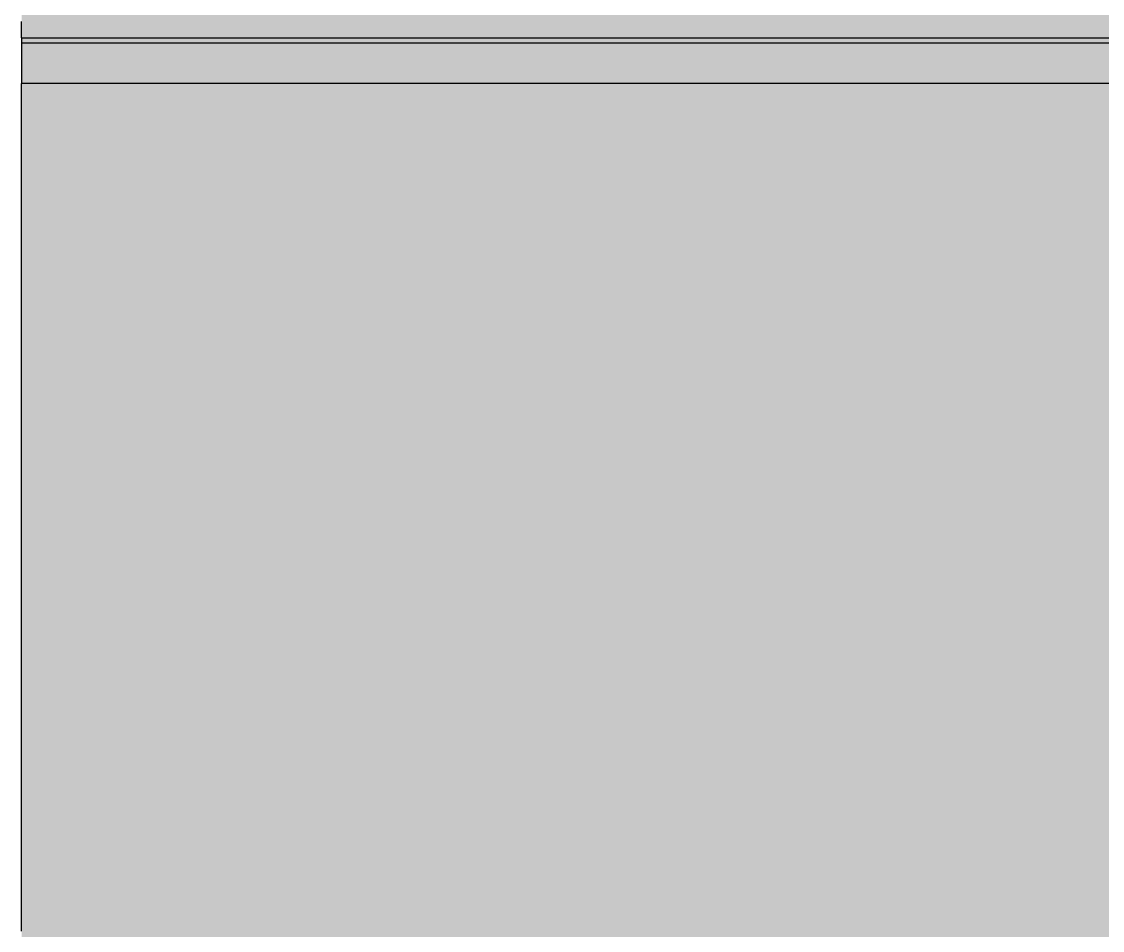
# Model space of a CAD drawing. Header units: millimetres. Extents: x 0 to 966, y -664 to 90.
# Drawn here: x 250 to 286.06, y -352.02 to -321.69 of the extents above; entities that cross this region are included whole.
import ezdxf

# ---------------------------------------------------------------- set-up
doc = ezdxf.new("R2010")
doc.units = ezdxf.units.MM
for name, color, linetype in [('HDL_BODY', 7, 'Continuous'), ('HDL_DETAIL', 7, 'Continuous'), ('HDL_PRINT', 7, 'Continuous')]:
    doc.layers.add(name, color=color, linetype=linetype)

# ---------------------------------------------------------------- blocks, each defined once
blk = doc.blocks.new('M_DM04.1_FRONT')
at = {"layer": 'HDL_BODY', "true_color": 0x202126}
blk.add_hatch(color=250, dxfattribs=at).paths.add_polyline_path([(0, 0), (144, 0), (144, 90), (0, 90)])
at = {"layer": 'HDL_BODY', "true_color": 0x2a2a30}
blk.add_hatch(color=250, dxfattribs=at).paths.add_polyline_path([(0.4, 20.52), (143.6, 20.52), (143.6, 68.31), (0.4, 68.31)])
at = {"layer": 'HDL_PRINT', "true_color": 0x6c217f}
for points in [[(4.031, 63.445), (5.112, 63.445), (5.112, 62.181), (6.644, 62.181), (6.644, 63.445), (7.725, 63.445), (7.725, 59.745), (6.644, 59.745), (6.644, 61.28), (5.112, 61.28), (5.112, 59.745), (4.031, 59.745), (4.031, 63.445)], [(12.5, 63.445), (13.582, 63.445), (13.582, 60.558), (16.105, 60.558), (16.105, 59.745), (12.5, 59.745), (12.5, 60.107), (12.5, 60.558), (12.5, 63.445)]]:
    blk.add_hatch(color=207, dxfattribs=at).paths.add_polyline_path(points)
h = blk.add_hatch(color=207, dxfattribs=at)
h.paths.add_polyline_path([(9.347, 62.635), (9.347, 60.558), (10.158, 60.558), (10.251, 60.558), (10.33, 60.559), (10.395, 60.563), (10.451, 60.569), (10.498, 60.58), (10.538, 60.596), (10.574, 60.619), (10.608, 60.649), (10.647, 60.687), (10.686, 60.726), (10.724, 60.764), (10.763, 60.803), (10.801, 60.842), (10.84, 60.881), (10.879, 60.92), (10.881, 60.974), (10.888, 61.029), (10.898, 61.084), (10.91, 61.142), (10.924, 61.201), (10.937, 61.263), (10.949, 61.329), (10.959, 61.398), (10.966, 61.472), (10.969, 61.551), (10.967, 61.669), (10.96, 61.779), (10.95, 61.879), (10.937, 61.971), (10.921, 62.054), (10.903, 62.128), (10.883, 62.193), (10.86, 62.249), (10.837, 62.296), (10.813, 62.334), (10.788, 62.364), (10.734, 62.415), (10.68, 62.461), (10.624, 62.501), (10.566, 62.537), (10.507, 62.567), (10.445, 62.591), (10.379, 62.61), (10.31, 62.624), (10.236, 62.632), (10.158, 62.635), (9.347, 62.635)])
h.paths.add_polyline_path([(8.266, 63.445), (10.428, 63.445), (10.531, 63.445), (10.624, 63.444), (10.709, 63.442), (10.786, 63.439), (10.856, 63.434), (10.921, 63.426), (10.982, 63.414), (11.039, 63.4), (11.095, 63.38), (11.149, 63.356), (11.203, 63.326), (11.256, 63.292), (11.309, 63.253), (11.359, 63.21), (11.408, 63.164), (11.454, 63.115), (11.496, 63.064), (11.535, 63.011), (11.57, 62.957), (11.599, 62.903), (11.656, 62.843), (11.706, 62.783), (11.75, 62.723), (11.786, 62.663), (11.816, 62.603), (11.84, 62.543), (11.856, 62.483), (11.866, 62.424), (11.87, 62.364), (11.894, 62.282), (11.914, 62.202), (11.929, 62.122), (11.94, 62.044), (11.949, 61.969), (11.954, 61.896), (11.957, 61.826), (11.959, 61.76), (11.96, 61.698), (11.96, 61.642), (11.96, 61.532), (11.959, 61.43), (11.958, 61.333), (11.956, 61.243), (11.953, 61.158), (11.949, 61.077), (11.942, 61), (11.933, 60.926), (11.922, 60.855), (11.908, 60.785), (11.89, 60.717), (11.87, 60.649), (11.843, 60.594), (11.815, 60.54), (11.786, 60.485), (11.756, 60.431), (11.723, 60.377), (11.688, 60.323), (11.65, 60.269), (11.607, 60.215), (11.561, 60.161), (11.509, 60.107), (11.476, 60.074), (11.437, 60.036), (11.393, 59.996), (11.344, 59.956), (11.291, 59.919), (11.236, 59.886), (11.178, 59.86), (11.119, 59.842), (11.059, 59.836), (11.002, 59.811), (10.941, 59.791), (10.877, 59.776), (10.811, 59.764), (10.744, 59.756), (10.676, 59.75), (10.61, 59.747), (10.546, 59.745), (10.485, 59.745), (10.428, 59.745), (8.266, 59.745), (8.266, 63.445)])
at = {"layer": 'HDL_PRINT', "true_color": 0xdee1e9}
for points in [[(24.574, 63.445), (24.574, 63.445), (24.574, 63.085), (24.408, 63.082), (24.242, 63.073), (24.078, 63.059), (23.916, 63.038), (23.756, 63.012), (23.597, 62.981), (23.44, 62.945), (23.285, 62.904), (23.132, 62.858), (22.982, 62.808), (22.834, 62.753), (22.688, 62.694), (22.545, 62.631), (22.405, 62.564), (22.268, 62.493), (22.134, 62.419), (22.002, 62.341), (21.874, 62.261), (21.75, 62.177), (21.629, 62.09), (21.511, 62.001), (20.88, 62.001), (21.011, 62.117), (21.145, 62.228), (21.282, 62.335), (21.421, 62.438), (21.564, 62.536), (21.709, 62.63), (21.858, 62.719), (22.009, 62.804), (22.162, 62.883), (22.319, 62.958), (22.478, 63.028), (22.639, 63.093), (22.804, 63.152), (22.97, 63.207), (23.139, 63.256), (23.311, 63.299), (23.485, 63.337), (23.661, 63.37), (23.839, 63.397), (24.02, 63.418), (24.203, 63.433), (24.387, 63.442), (24.574, 63.445)], [(24.574, 63.445), (24.751, 63.442), (24.927, 63.433), (25.102, 63.418), (25.277, 63.397), (25.451, 63.37), (25.624, 63.337), (25.796, 63.299), (25.966, 63.256), (26.134, 63.207), (26.3, 63.152), (26.464, 63.093), (26.626, 63.028), (26.785, 62.958), (26.941, 62.883), (27.094, 62.804), (27.243, 62.719), (27.39, 62.63), (27.532, 62.536), (27.67, 62.438), (27.804, 62.335), (27.934, 62.228), (28.059, 62.117), (28.179, 62.001), (27.638, 62.001), (27.52, 62.09), (27.399, 62.177), (27.274, 62.261), (27.146, 62.341), (27.015, 62.419), (26.881, 62.493), (26.744, 62.564), (26.603, 62.631), (26.461, 62.694), (26.315, 62.753), (26.167, 62.808), (26.017, 62.858), (25.864, 62.904), (25.709, 62.945), (25.552, 62.981), (25.393, 63.012), (25.233, 63.038), (25.07, 63.059), (24.907, 63.073), (24.741, 63.082), (24.574, 63.085), (24.574, 63.445)], [(20.79, 61.82), (21.331, 61.82), (21.331, 59.745), (20.79, 59.745), (20.79, 61.82)], [(22.142, 61.822), (22.682, 61.822), (21.06, 60.016), (21.06, 60.466), (20.88, 60.466), (22.142, 61.822)], [(24.935, 61.822), (25.385, 61.822), (25.385, 59.745), (25.295, 59.745), (24.935, 59.745), (24.755, 59.745), (23.853, 61.1), (23.853, 59.745), (23.313, 59.745), (23.313, 61.822), (23.493, 61.822), (23.853, 61.822), (24.034, 61.822), (24.935, 60.466), (24.935, 61.822)], [(27.728, 61.822), (28.269, 61.822), (26.377, 59.745), (25.836, 59.745), (27.728, 61.822)], [(26.647, 61.822), (26.016, 61.822), (27.638, 59.745), (28.269, 59.745), (26.647, 61.822)], [(21.421, 60.92), (21.601, 60.92), (21.871, 61.008), (22.952, 59.745), (22.322, 59.745), (21.421, 60.737), (21.421, 60.92)]]:
    blk.add_hatch(color=254, dxfattribs=at).paths.add_polyline_path(points)
at = {"layer": 'HDL_DETAIL', "color": 251, "true_color": 0x52555c}
for points in [[(0, 67.775), (0, 67.775), (0, 67.867), (0, 67.958), (0, 68.046), (0, 68.138), (0, 68.148), (0, 68.176), (0, 68.216), (0, 68.265), (0, 68.317)], [(0, 67.775), (0, 67.596)], [(0, 67.775), (143.963, 67.775)], [(143.781, 67.596), (0, 67.596)], [(0, 67.596), (0, 67.596), (0, 67.507), (0, 67.462), (0, 67.43), (0, 67.402), (0, 67.37), (0, 67.325), (0, 67.236), (0, 67.191), (0, 67.145), (0, 67.1), (0, 67.054), (0, 67.01), (0, 66.965), (0, 66.955), (0, 66.927), (0, 66.886), (0, 66.837), (0, 66.783), (0, 66.723), (0, 66.663), (0, 66.603), (0, 66.543), (0, 66.483), (0, 66.423), (0, 66.363), (0, 66.303), (0, 66.244)], [(143.781, 66.244), (0, 66.244)], [(0, 37.955), (0, 38.468), (0, 38.981), (0, 39.494), (0, 40.007), (0, 40.519), (0, 41.032), (0, 41.545), (0, 42.058), (0, 42.571), (0, 43.084), (0, 43.598), (0, 44.111), (0, 44.624), (0, 45.137), (0, 45.65), (0, 46.164), (0, 46.677), (0, 47.191), (0, 47.704), (0, 48.218), (0, 48.731), (0, 49.245), (0, 49.759), (0, 50.272), (0, 50.786), (0, 51.3), (0, 51.814), (0, 52.328), (0, 52.842), (0, 53.357), (0, 53.871), (0, 54.385), (0, 54.9), (0, 55.414), (0, 55.929), (0, 56.444), (0, 56.959), (0, 57.474), (0, 57.989), (0, 58.504), (0, 59.019), (0, 59.534), (0, 60.05), (0, 60.565), (0, 61.081), (0, 61.597), (0, 62.112), (0, 62.628), (0, 63.144), (0, 63.661), (0, 64.177), (0, 64.693), (0, 65.21), (0, 65.727), (0, 66.244)]]:
    blk.add_lwpolyline(points, dxfattribs=at)

msp = doc.modelspace()

# ---------------------------------------------------------------- block references
msp.add_blockref('M_DM04.1_FRONT', (250, -390))

doc.saveas('drawing.dxf')
